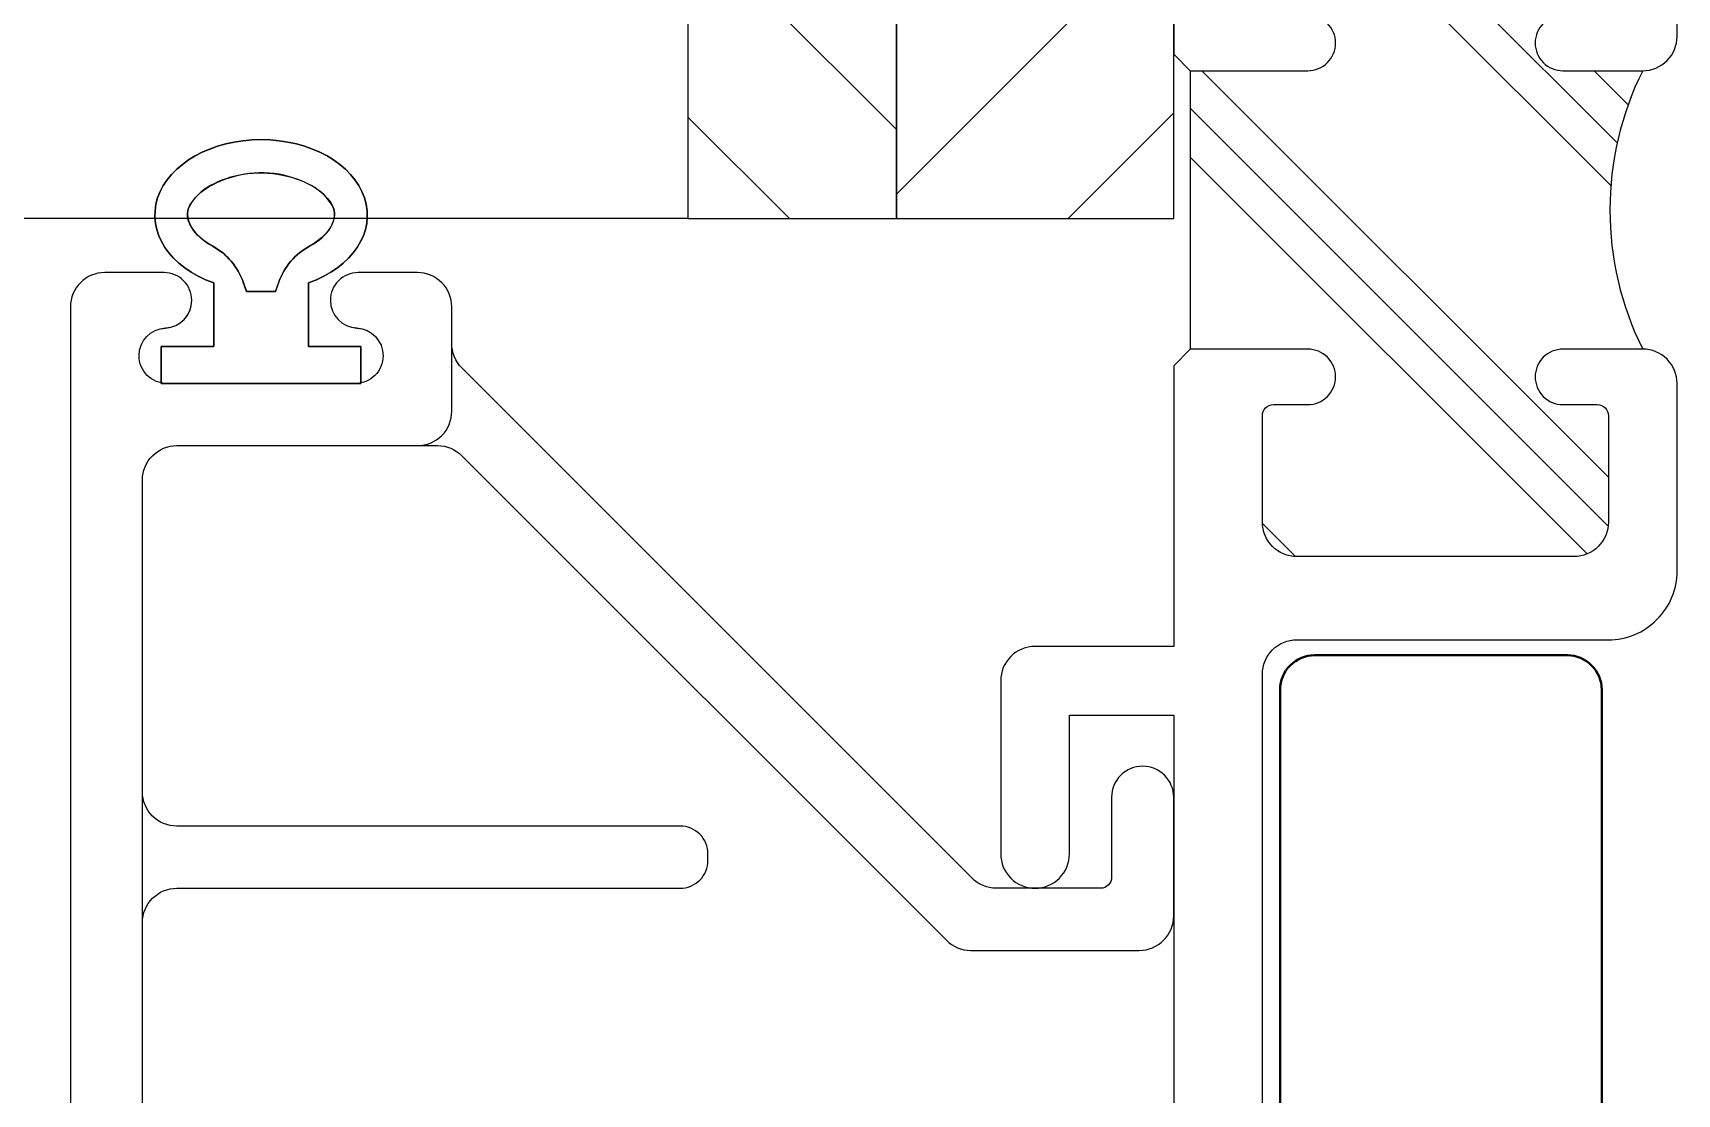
# Model space of a CAD drawing. Extents: x -23 to 190, y -172 to 85.
# Drawn here: x 3.271 to 4.754, y 51.238 to 52.195 of the extents above; entities that cross this region are included whole.
import ezdxf

# ---------------------------------------------------------------- set-up
doc = ezdxf.new("R2010")
doc.units = 0
doc.header["$MEASUREMENT"] = 0
doc.layers.get('0').update_dxf_attribs({"linetype": 'CONTINUOUS'})
for name, color, linetype in [('DIM', 7, 'CONTINUOUS'), ('FRAME', 1, 'CONTINUOUS'), ('GLASS', 7, 'CONTINUOUS'), ('PROFILE NUMBER', 150, 'CONTINUOUS'), ('SETTING BLOCKS', 7, 'CONTINUOUS'), ('TEXT', 7, 'CONTINUOUS')]:
    doc.layers.add(name, color=color, linetype=linetype)

# ---------------------------------------------------------------- blocks, each defined once
blk = doc.blocks.new('A$C3BF656AD')
at = {"layer": 'SETTING BLOCKS'}
h = blk.add_hatch(dxfattribs=at)
h.set_pattern_fill('ANSI31', color=256, scale=0.25, angle=90, style=0)
h.set_pattern_definition([(135, (0.820812, -8.054306), (-0.02209709, -0.02209709), [])])
h.paths.add_polyline_path([(0, 0.0625), (0.25, 0.0625), (0.25, 0.1095), (0, 0.1095)])
h = blk.add_hatch(dxfattribs=at)
h.set_pattern_fill('ANSI31', color=256, scale=0.25, style=0)
h.set_pattern_definition([(45, (-2.098375, -8.085556), (-0.02209709, 0.02209709), [])])
h.paths.add_polyline_path([(0, 0), (0.25, 0), (0.25, 0.0625), (0, 0.0625)])
for points in [[(0, 0.0625), (0, 0.1095), (0.25, 0.1095), (0.25, 0.0625)], [(0, 0), (0, 0.0625), (0.25, 0.0625), (0.25, 0)]]:
    blk.add_lwpolyline(points, close=True, dxfattribs=at)
blk = doc.blocks.new('*U144')
at = {"layer": 'PROFILE NUMBER', "color": 5}
for p, q in [((-0.0161, 0.0916), (-0.013, 0.083)), ((0.013, 0.083), (0.0161, 0.0915)), ((-0.013, 0.083), (0.013, 0.083))]:
    blk.add_line(p, q, dxfattribs=at)
blk.add_lwpolyline([(-0.0427, 0.0907), (-0.0427, 0.0335), (-0.09, 0.0335), (-0.09, 0), (0.09, 0), (0.09, 0.0335), (0.0427, 0.0335), (0.0427, 0.0907)], dxfattribs=at)
for centre, start, end in [((-0.0725, 0.0712), 19.8289, 61.175), ((0.0725, 0.0712), 118.7633, 160.1945)]:
    blk.add_arc(centre, 0.06, start, end, dxfattribs=at)
blk.add_ellipse((0, 0.1517), major_axis=(-0.0958, 0), ratio=0.712114, start_param=2.033109, end_param=7.391692, dxfattribs=at)
blk.add_open_spline([(0.0437, 0.1238), (0.0526, 0.1287), (0.0589, 0.1347), (0.0685, 0.1503), (0.0681, 0.1574), (0.0493, 0.1788), (0.027, 0.1893), (-0.0212, 0.1906), (-0.0451, 0.1815), (-0.0674, 0.16), (-0.0684, 0.1523), (-0.0607, 0.1366), (-0.0538, 0.1294), (-0.0436, 0.1238)], degree=3, knots=[2.2211, 2.2211, 2.2211, 2.2211, 2.727733, 2.727733, 3.7005, 3.7005, 4.673268, 4.673268, 5.646035, 5.646035, 6.618803, 6.618803, 7.203997, 7.203997, 7.203997, 7.203997], dxfattribs=at)
blk = doc.blocks.new('3809 BLOCK FRAME')
h = blk.add_hatch()
h.set_pattern_fill('PLAST', color=256, angle=45, style=0)
h.set_pattern_definition([(45, (-4.25098, -6.643), (-0.176777, 0.176777), []), (45, (-4.27308, -6.6209), (-0.176777, 0.176777), []), (45, (-4.29517, -6.5988), (-0.176777, 0.176777), [])])
edge = h.paths.add_edge_path()
edge.add_arc((-0.937, 0.093), 0.031, 270, 360, ccw=False)
edge.add_line((-0.937, 0.062), (-1.033, 0.062))
edge.add_arc((-1.033, 0.072), 0.01, 180, 270, ccw=False)
edge.add_line((-1.043, 0.072), (-1.043, 0.103))
edge.add_arc((-1.068, 0.103), 0.025, 360, 450)
edge.add_arc((-1.068, 0.103), 0.025, 90, 180)
edge.add_line((-1.093, 0.103), (-1.093, 0.031))
edge.add_arc((-1.2185, -0.2208), 0.2814, 63.5092, 116.4908)
edge.add_line((-1.344, 0.031), (-1.344, 0.103))
edge.add_arc((-1.369, 0.103), 0.025, 0, 90)
edge.add_arc((-1.369, 0.103), 0.025, 90, 180)
edge.add_line((-1.394, 0.103), (-1.394, 0.072))
edge.add_arc((-1.404, 0.072), 0.01, 270, 360, ccw=False)
edge.add_line((-1.404, 0.062), (-1.5, 0.062))
edge.add_arc((-1.5, 0.093), 0.031, 180, 270, ccw=False)
edge.add_line((-1.531, 0.093), (-1.531, 0.343))
edge.add_arc((-1.5, 0.343), 0.031, 90, 180, ccw=False)
edge.add_line((-1.5, 0.374), (-1.404, 0.374))
edge.add_arc((-1.404, 0.364), 0.01, 0, 90, ccw=False)
edge.add_line((-1.394, 0.364), (-1.394, 0.333))
edge.add_arc((-1.369, 0.333), 0.025, 180, 270)
edge.add_arc((-1.369, 0.333), 0.025, 270, 360)
edge.add_line((-1.344, 0.333), (-1.344, 0.439))
edge.add_line((-1.344, 0.439), (-1.093, 0.439))
edge.add_line((-1.093, 0.439), (-1.093, 0.333))
edge.add_arc((-1.068, 0.333), 0.025, 180, 270)
edge.add_arc((-1.068, 0.333), 0.025, 270, 360)
edge.add_line((-1.043, 0.333), (-1.043, 0.364))
edge.add_arc((-1.033, 0.364), 0.01, 90, 180, ccw=False)
edge.add_line((-1.033, 0.374), (-0.937, 0.374))
edge.add_arc((-0.937, 0.343), 0.031, 0, 90, ccw=False)
edge.add_line((-0.906, 0.343), (-0.906, 0.093))
blk.add_line((-1.093, 0.439), (-1.344, 0.439))
for points in [[(-1.093, 0.439), (-1.093, 0.333, 0.414214), (-1.068, 0.308, 0.414214), (-1.043, 0.333)], [(-1.043, 0.103, 0.414214), (-1.068, 0.128), (-1.068, 0.128, 0.414214), (-1.093, 0.103), (-1.093, 0.031, 0.414214), (-1.062, 0), (-0.893, 0, 0.414214)], [(-1.344, 0.439), (-1.344, 0.439), (-1.359, 0.454), (-1.612, 0.454), (-1.612, 0.579, 0.414214), (-1.643, 0.61), (-1.799, 0.61, 0.414214), (-1.83, 0.579, 0.414214), (-1.799, 0.548), (-1.674, 0.548), (-1.674, 0.454), (-4.425, 0.454)], [(-2.0833, 0.374), (-1.637, 0.374, -0.414214), (-1.606, 0.343), (-1.606, 0.062, 0.414214), (-1.544, 0), (-1.375, 0, 0.414214), (-1.344, 0.031), (-1.344, 0.103, 0.414214), (-1.369, 0.128, 0.414214), (-1.394, 0.103), (-1.394, 0.072, -0.414214), (-1.404, 0.062), (-1.5, 0.062, -0.414214), (-1.531, 0.093), (-1.531, 0.343, -0.414214), (-1.5, 0.374), (-1.404, 0.374, -0.414214), (-1.394, 0.364), (-1.394, 0.333, 0.414214), (-1.369, 0.308, 0.414214), (-1.344, 0.333), (-1.344, 0.439)]]:
    blk.add_lwpolyline(points, format="xyb")
blk.add_lwpolyline([(-0.185, 0.454), (-1.078, 0.454), (-1.093, 0.439)])
blk.add_arc((-1.2185, -0.2208), 0.2814, 63.5092, 116.4908)
blk = doc.blocks.new('3801 1 INCH GLASS STOP')
blk.add_lwpolyline([(1.6381, -0.603), (3.0271, -0.603, 0.414214), (3.0581, -0.572), (3.0581, -0.3368, 0.198912), (3.049, -0.3149), (2.6122, 0.122, -0.198912), (2.6031, 0.1439), (2.6031, 0.296, -0.414214), (2.6341, 0.327), (2.7411, 0.327, -0.414214), (2.7691, 0.299, -0.414214), (2.7411, 0.271), (2.6691, 0.271, 0.414214), (2.6591, 0.261), (2.6591, 0.1671, 0.198912), (2.6682, 0.1452), (3.1282, -0.3149, 0.198912), (3.1502, -0.324), (3.1831, -0.324, -0.414214), (3.2141, -0.355), (3.2141, -0.4085, -0.414214), (3.1891, -0.4335, -0.399638), (3.1642, -0.4097, 0.400364), (3.1391, -0.386, 0.414214), (3.1141, -0.411), (3.1141, -0.581, 0.414214), (3.1391, -0.606), (3.1392, -0.606, 0.399638), (3.1642, -0.5822, -0.399638), (3.1891, -0.5585, -0.414214), (3.2141, -0.5835), (3.2141, -0.637, -0.414214), (3.1831, -0.668), (-0.0009, -0.668, -0.414214)], format="xyb")

msp = doc.modelspace()

# ---------------------------------------------------------------- linework, layer by layer
at = {"layer": 'DIM', "color": 5, "lineweight": 40}
msp.add_lwpolyline([(4.3959, 51.2147), (4.3959, 51.6027, -0.414214), (4.4269, 51.6337), (4.6549, 51.6337, -0.414214), (4.6859, 51.6027), (4.6859, 49.8147, -0.414214)], format="xyb", dxfattribs=at)
at = {"layer": 'FRAME'}
msp.add_lwpolyline([(3.3699, 50.4027), (3.3699, 51.3927, -0.414214), (3.4009, 51.4237), (3.8549, 51.4237, 0.414214), (3.8799, 51.4487), (3.8799, 51.4547, 0.414214), (3.8549, 51.4797), (3.4009, 51.4797, -0.414214), (3.3699, 51.5107), (3.3699, 51.7917, -0.414214), (3.4009, 51.8227), (3.6179, 51.8227, 0.414214), (3.6489, 51.8537), (3.6489, 51.9477, 0.414214), (3.6179, 51.9787), (3.5644, 51.9787, 0.414214), (3.5394, 51.9537, 0.399638), (3.5632, 51.9287, -0.400364), (3.5869, 51.9037, -0.414214), (3.5619, 51.8787), (3.3919, 51.8787, -0.414214), (3.3669, 51.9037), (3.3669, 51.9038, -0.399638), (3.3907, 51.9287, 0.399638), (3.4144, 51.9537, 0.414214), (3.3894, 51.9787), (3.3359, 51.9787, 0.414214), (3.3049, 51.9477), (3.3049, 48.7637, 0.414214)], format="xyb", dxfattribs=at)
at = {"layer": 'GLASS'}
for p, q in [((3.8619, 53.0274), (3.8619, 52.0274)), ((3.8619, 52.0274), (2.021, 52.0274))]:
    msp.add_line(p, q, dxfattribs=at)

# ---------------------------------------------------------------- block references
at = {"layer": 'FRAME', "rotation": 90.00000000000001}
msp.add_blockref('3809 BLOCK FRAME', (4.7539, 53.2537), dxfattribs=at)
at = {"layer": 'FRAME', "xscale": -1, "rotation": 270}
msp.add_blockref('3801 1 INCH GLASS STOP', (3.9729, 48.7646), dxfattribs=at)
at = {"layer": 'TEXT', "xscale": -4, "yscale": 4, "zscale": 4, "rotation": 90}
msp.add_blockref('A$C3BF656AD', (4.2999, 53.0274), dxfattribs=at)
at = {"layer": 'TEXT'}
msp.add_blockref('*U144', (3.4769, 51.8787), dxfattribs=at)
at = {"layer": 'TEXT', "xscale": -1}
msp.add_blockref('*U144', (3.4769, 51.8787), dxfattribs=at)

doc.saveas('drawing.dxf')
